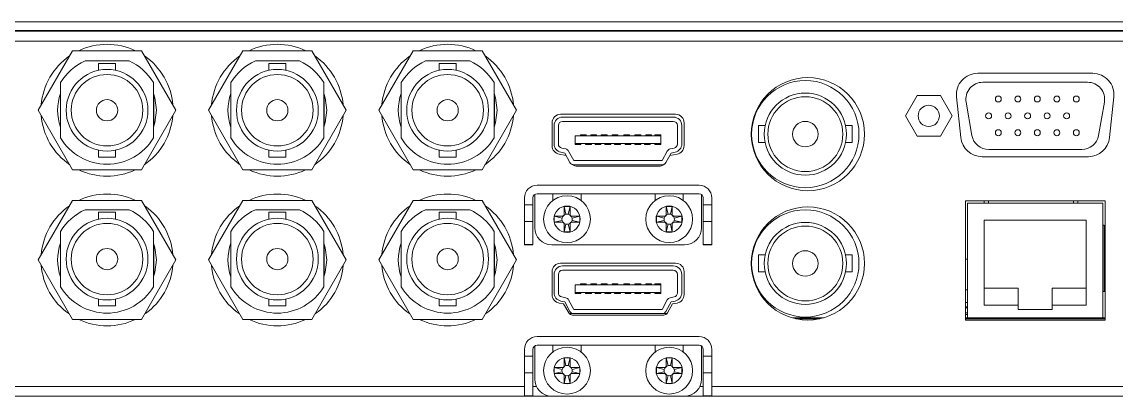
# Model space of a CAD drawing. Header units: millimetres. Extents: x 5 to 589, y 5 to 415.
# Drawn here: x 267.2 to 331.4, y 316.4 to 338.4 of the extents above; entities that cross this region are included whole.
import ezdxf

# ---------------------------------------------------------------- set-up
doc = ezdxf.new("R2010")
doc.units = ezdxf.units.MM

msp = doc.modelspace()

# ---------------------------------------------------------------- linework, layer by layer
at = {"color": 7, "linetype": 'Continuous', "lineweight": 15}
for p, q in [((378.6693, 338.3625), (159.2193, 338.3625)), ((378.6693, 337.8625), (159.2193, 337.8625)), ((159.4693, 337.8125), (378.4193, 337.8125)), ((290.1193, 337.8125), (290.1193, 337.8625)), ((301.2193, 337.8625), (301.2193, 337.8125)), ((302.6693, 337.8125), (302.6693, 337.8625)), ((314.4693, 337.8625), (314.4693, 337.8125)), ((315.9193, 337.8125), (315.9193, 337.8625)), ((378.4193, 337.2375), (159.4693, 337.2375)), ((270.1736, 336.6675), (268.1529, 333.1675)), ((274.2151, 336.6675), (270.1736, 336.6675)), ((273.4869, 336.0675), (270.9018, 336.0675)), ((276.2358, 333.1675), (274.2151, 336.6675)), ((280.1736, 336.6675), (278.1529, 333.1675)), ((284.2151, 336.6675), (280.1736, 336.6675)), ((283.4869, 336.0675), (280.9018, 336.0675)), ((286.2358, 333.1675), (284.2151, 336.6675)), ((290.1736, 336.6675), (288.1529, 333.1675)), ((294.2151, 336.6675), (290.1736, 336.6675)), ((293.4869, 336.0675), (290.9018, 336.0675)), ((296.2358, 333.1675), (294.2151, 336.6675)), ((271.6943, 335.9175), (271.6943, 335.5161)), ((271.6943, 335.9175), (272.1943, 335.9175)), ((272.1943, 335.9175), (272.6943, 335.9175)), ((272.6943, 335.5152), (272.6943, 335.9175)), ((281.6943, 335.9175), (281.6943, 335.5161)), ((281.6943, 335.9175), (282.1943, 335.9175)), ((282.1943, 335.9175), (282.6943, 335.9175)), ((282.6943, 335.5152), (282.6943, 335.9175)), ((291.6943, 335.9175), (291.6943, 335.5161)), ((291.6943, 335.9175), (292.1943, 335.9175)), ((292.1943, 335.9175), (292.6943, 335.9175)), ((292.6943, 335.5152), (292.6943, 335.9175)), ((269.4693, 334.7969), (269.4693, 331.5381)), ((274.9193, 331.5381), (274.9193, 334.7969)), ((279.4693, 334.7969), (279.4693, 331.5381)), ((284.9193, 331.5381), (284.9193, 334.7969)), ((289.4693, 334.7969), (289.4693, 331.5381)), ((294.9193, 331.5381), (294.9193, 334.7969)), ((330.0693, 335.3375), (323.3193, 335.3375)), ((329.7693, 334.8125), (323.6193, 334.8125)), ((274.9443, 332.2469), (274.9443, 334.0881)), ((284.9443, 332.2469), (284.9443, 334.0881)), ((294.9443, 332.2469), (294.9443, 334.0881)), ((319.7568, 334.0283), (319.0693, 332.8375)), ((321.1318, 334.0283), (319.7568, 334.0283)), ((321.8193, 332.8375), (321.1318, 334.0283)), ((322.0762, 333.9568), (322.3284, 331.5568)), ((322.6345, 333.6388), (322.9784, 331.6888)), ((330.4103, 331.6888), (330.7542, 333.6388)), ((331.0602, 331.5568), (331.3125, 333.9568)), ((268.1529, 333.1675), (270.1736, 329.6675)), ((274.2151, 329.6675), (276.2358, 333.1675)), ((278.1529, 333.1675), (280.1736, 329.6675)), ((284.2151, 329.6675), (286.2358, 333.1675)), ((288.1529, 333.1675), (290.1736, 329.6675)), ((294.2151, 329.6675), (296.2358, 333.1675)), ((305.5793, 332.9275), (298.8293, 332.9275)), ((319.0693, 332.8375), (319.7568, 331.6467)), ((321.1318, 331.6467), (321.8193, 332.8375)), ((298.3293, 332.4275), (298.3293, 331.0775)), ((298.4443, 332.2625), (298.4443, 331.1887)), ((298.6943, 331.1887), (298.6943, 332.2625)), ((298.9443, 332.7625), (305.4443, 332.7625)), ((298.9443, 332.5125), (305.4443, 332.5125)), ((305.6943, 332.2625), (305.6943, 331.1887)), ((305.9443, 331.1887), (305.9443, 332.2625)), ((306.0793, 331.0775), (306.0793, 332.4275)), ((310.833, 332.2625), (310.4443, 332.2625)), ((310.4443, 332.2625), (310.4443, 331.2625)), ((315.9443, 332.2625), (315.5548, 332.2625)), ((315.9443, 332.2625), (315.9443, 331.2625)), ((299.6816, 331.6625), (304.7071, 331.6625)), ((299.6816, 331.6625), (299.6816, 331.2125)), ((299.9901, 331.7226), (299.9901, 331.6625)), ((299.9901, 331.7226), (300.3301, 331.7226)), ((300.3301, 331.6625), (300.3301, 331.7226)), ((300.6027, 331.7226), (300.9427, 331.7226)), ((300.6027, 331.7226), (300.6027, 331.6625)), ((300.9427, 331.6625), (300.9427, 331.7226)), ((301.2154, 331.7226), (301.5554, 331.7226)), ((301.2154, 331.7226), (301.2154, 331.6625)), ((301.5554, 331.6625), (301.5554, 331.7226)), ((301.8543, 331.7226), (301.8543, 331.6625)), ((301.8543, 331.7226), (302.1943, 331.7226)), ((302.1943, 331.6625), (302.1943, 331.7226)), ((302.5334, 331.7226), (302.8734, 331.7226)), ((302.5334, 331.7226), (302.5334, 331.6625)), ((302.8734, 331.6625), (302.8734, 331.7226)), ((303.1938, 331.7226), (303.5338, 331.7226)), ((303.1938, 331.7226), (303.1938, 331.6625)), ((303.5338, 331.6625), (303.5338, 331.7226)), ((303.824, 331.7226), (303.824, 331.6625)), ((303.824, 331.7226), (304.164, 331.7226)), ((304.164, 331.6625), (304.164, 331.7226)), ((304.3671, 331.7226), (304.7071, 331.7226)), ((304.3671, 331.7226), (304.3671, 331.6625)), ((304.7071, 331.7226), (304.7071, 331.6625)), ((304.7071, 331.6625), (304.7071, 331.2125)), ((319.7568, 331.6467), (321.1318, 331.6467)), ((298.8909, 330.9445), (299.1306, 330.8921)), ((304.7071, 331.2125), (299.6816, 331.2125)), ((299.6816, 331.1524), (299.6816, 331.2125)), ((299.6816, 331.1524), (300.0216, 331.1524)), ((300.0216, 331.1524), (300.0216, 331.2125)), ((300.2972, 331.2125), (300.2972, 331.1524)), ((300.6372, 331.1524), (300.2972, 331.1524)), ((300.6372, 331.1524), (300.6372, 331.2125)), ((300.8575, 331.2125), (300.8575, 331.1524)), ((301.1975, 331.1524), (300.8575, 331.1524)), ((301.1975, 331.1524), (301.1975, 331.2125)), ((301.4306, 331.2125), (301.4306, 331.1524)), ((301.7706, 331.1524), (301.4306, 331.1524)), ((301.7706, 331.1524), (301.7706, 331.2125)), ((301.9955, 331.2125), (301.9955, 331.1524)), ((302.3355, 331.1524), (301.9955, 331.1524)), ((302.3355, 331.1524), (302.3355, 331.2125)), ((302.6181, 331.2125), (302.6181, 331.1524)), ((302.9581, 331.1524), (302.6181, 331.1524)), ((302.9581, 331.1524), (302.9581, 331.2125)), ((303.1912, 331.2125), (303.1912, 331.1524)), ((303.5312, 331.1524), (303.1912, 331.1524)), ((303.5312, 331.1524), (303.5312, 331.2125)), ((303.7514, 331.2125), (303.7514, 331.1524)), ((304.0914, 331.1524), (303.7514, 331.1524)), ((304.0914, 331.1524), (304.0914, 331.2125)), ((304.3671, 331.2125), (304.3671, 331.1524)), ((304.7071, 331.1524), (304.3671, 331.1524)), ((304.7071, 331.2125), (304.7071, 331.1524)), ((305.2581, 330.8921), (305.4978, 330.9445)), ((310.4443, 331.2625), (310.8339, 331.2625)), ((315.5557, 331.2625), (315.9443, 331.2625)), ((271.6943, 330.8198), (271.6943, 330.4175)), ((271.6943, 330.4175), (272.1943, 330.4175)), ((272.1943, 330.4175), (272.6943, 330.4175)), ((272.6943, 330.4175), (272.6943, 330.8189)), ((281.6943, 330.8198), (281.6943, 330.4175)), ((281.6943, 330.4175), (282.1943, 330.4175)), ((282.1943, 330.4175), (282.6943, 330.4175)), ((282.6943, 330.4175), (282.6943, 330.8189)), ((291.6943, 330.8198), (291.6943, 330.4175)), ((291.6943, 330.4175), (292.1943, 330.4175)), ((292.1943, 330.4175), (292.6943, 330.4175)), ((292.6943, 330.4175), (292.6943, 330.8189)), ((298.7425, 330.5851), (299.1495, 330.5133)), ((299.0772, 330.6478), (298.8375, 330.7003)), ((299.3751, 330.094), (299.0772, 330.6478)), ((299.2973, 330.7663), (299.5953, 330.2125)), ((304.7934, 330.2125), (305.0914, 330.7663)), ((305.3115, 330.6478), (305.0136, 330.094)), ((305.1396, 330.3282), (305.245, 330.5108)), ((305.245, 330.5108), (305.6662, 330.5851)), ((305.5512, 330.7003), (305.3115, 330.6478)), ((323.5716, 330.4375), (329.8171, 330.4375)), ((323.9632, 330.8625), (329.4255, 330.8625)), ((270.1736, 329.6675), (274.2151, 329.6675)), ((280.1736, 329.6675), (284.2151, 329.6675)), ((290.1736, 329.6675), (294.2151, 329.6675)), ((304.7934, 330.2125), (299.5953, 330.2125)), ((299.5953, 329.9625), (304.7934, 329.9625)), ((299.818, 329.8775), (304.5907, 329.8775)), ((297.4543, 328.7625), (306.9543, 328.7625)), ((270.1736, 327.8675), (268.1529, 324.3675)), ((274.2151, 327.8675), (270.1736, 327.8675)), ((276.2358, 324.3675), (274.2151, 327.8675)), ((280.1736, 327.8675), (278.1529, 324.3675)), ((284.2151, 327.8675), (280.1736, 327.8675)), ((286.2358, 324.3675), (284.2151, 327.8675)), ((290.1736, 327.8675), (288.1529, 324.3675)), ((294.2151, 327.8675), (290.1736, 327.8675)), ((296.2358, 324.3675), (294.2151, 327.8675)), ((296.7043, 327.6096), (296.7043, 328.0125)), ((297.2043, 327.6096), (297.2043, 328.0125)), ((297.3043, 326.2625), (297.3043, 328.2125)), ((297.4543, 328.2625), (306.9543, 328.2625)), ((298.3793, 328.2625), (298.3793, 327.8625)), ((300.0293, 327.8625), (300.0293, 328.2625)), ((304.3793, 328.2625), (304.3793, 327.8625)), ((306.0293, 327.8625), (306.0293, 328.2625)), ((307.1043, 326.2625), (307.1043, 328.2125)), ((307.2043, 328.0125), (307.2043, 327.6096)), ((307.7043, 328.0125), (307.7043, 327.6096)), ((330.7943, 327.8375), (322.5943, 327.8375)), ((322.5943, 327.8375), (322.5943, 320.8375)), ((322.7243, 327.7125), (322.7243, 320.9625)), ((322.7243, 327.7125), (330.6643, 327.7125)), ((323.6943, 327.8375), (323.6943, 327.7125)), ((323.9443, 327.7125), (323.9443, 327.8375)), ((328.9443, 327.7125), (328.9443, 327.8375)), ((329.1943, 327.7125), (329.1943, 327.8375)), ((330.6643, 327.7125), (330.6643, 320.9625)), ((330.7943, 320.8375), (330.7943, 327.8375)), ((273.4869, 327.3175), (270.9018, 327.3175)), ((271.6943, 327.1675), (271.6943, 326.7661)), ((271.6943, 327.1675), (272.1943, 327.1675)), ((272.1943, 327.1675), (272.6943, 327.1675)), ((272.6943, 326.7652), (272.6943, 327.1675)), ((283.4869, 327.3175), (280.9018, 327.3175)), ((281.6943, 327.1675), (281.6943, 326.7661)), ((281.6943, 327.1675), (282.1943, 327.1675)), ((282.1943, 327.1675), (282.6943, 327.1675)), ((282.6943, 326.7652), (282.6943, 327.1675)), ((293.4869, 327.3175), (290.9018, 327.3175)), ((291.6943, 327.1675), (291.6943, 326.7661)), ((291.6943, 327.1675), (292.1943, 327.1675)), ((292.1943, 327.1675), (292.6943, 327.1675)), ((292.6943, 326.7652), (292.6943, 327.1675)), ((296.7043, 327.6096), (297.2043, 327.6096)), ((296.7043, 326.6232), (296.7043, 327.6096)), ((297.2043, 327.6096), (297.2043, 326.6232)), ((299.1362, 327.0546), (299.0293, 327.5125)), ((299.3793, 327.5125), (299.0293, 327.5125)), ((299.0293, 327.5125), (299.0293, 327.0124)), ((299.2725, 327.0546), (299.3793, 327.5125)), ((299.3793, 327.0124), (299.3793, 327.5125)), ((305.1362, 327.0546), (305.0293, 327.5125)), ((305.0293, 327.5125), (305.0293, 327.0124)), ((305.3793, 327.5125), (305.0293, 327.5125)), ((305.2725, 327.0546), (305.3793, 327.5125)), ((305.3793, 327.0124), (305.3793, 327.5125)), ((307.2043, 327.6096), (307.7043, 327.6096)), ((307.2043, 326.6232), (307.2043, 327.6096)), ((307.7043, 327.6096), (307.7043, 326.6232)), ((297.2043, 326.6232), (296.7043, 326.6232)), ((296.7043, 325.2761), (296.7043, 326.6232)), ((297.2043, 326.6232), (297.2043, 325.2761)), ((298.4543, 326.9375), (298.4543, 326.5875)), ((298.9122, 326.8307), (298.4543, 326.9375)), ((298.9544, 326.9375), (298.4543, 326.9375)), ((298.9122, 326.6943), (298.4543, 326.5875)), ((298.4543, 326.5875), (298.9544, 326.5875)), ((299.0293, 326.5126), (299.0293, 326.0125)), ((299.1362, 326.4703), (299.0293, 326.0125)), ((299.2725, 326.4703), (299.3793, 326.0125)), ((299.3793, 326.0125), (299.3793, 326.5126)), ((299.9543, 326.9375), (299.4543, 326.9375)), ((299.4543, 326.5875), (299.9543, 326.5875)), ((299.4965, 326.8307), (299.9543, 326.9375)), ((299.4965, 326.6943), (299.9543, 326.5875)), ((299.9543, 326.5875), (299.9543, 326.9375)), ((304.9122, 326.8307), (304.4543, 326.9375)), ((304.9544, 326.9375), (304.4543, 326.9375)), ((304.4543, 326.9375), (304.4543, 326.5875)), ((304.9122, 326.6943), (304.4543, 326.5875)), ((304.4543, 326.5875), (304.9544, 326.5875)), ((305.0293, 326.5126), (305.0293, 326.0125)), ((305.1362, 326.4703), (305.0293, 326.0125)), ((305.2725, 326.4703), (305.3793, 326.0125)), ((305.3793, 326.0125), (305.3793, 326.5126)), ((305.9543, 326.9375), (305.4543, 326.9375)), ((305.4543, 326.5875), (305.9543, 326.5875)), ((305.4965, 326.8307), (305.9543, 326.9375)), ((305.4965, 326.6943), (305.9543, 326.5875)), ((305.9543, 326.5875), (305.9543, 326.9375)), ((307.7043, 326.6232), (307.2043, 326.6232)), ((307.2043, 325.2761), (307.2043, 326.6232)), ((307.7043, 325.2761), (307.7043, 326.6232)), ((329.6943, 326.7125), (323.6943, 326.7125)), ((323.6943, 326.7125), (323.6943, 321.7125)), ((329.6943, 321.7125), (329.6943, 326.7125)), ((330.7418, 326.4125), (330.6643, 326.4125)), ((330.7418, 326.4125), (330.7418, 322.5125)), ((269.4693, 326.0469), (269.4693, 322.7881)), ((274.9193, 322.7881), (274.9193, 326.0469)), ((279.4693, 326.0469), (279.4693, 322.7881)), ((284.9193, 322.7881), (284.9193, 326.0469)), ((289.4693, 326.0469), (289.4693, 322.7881)), ((294.9193, 322.7881), (294.9193, 326.0469)), ((299.0293, 326.0125), (299.3793, 326.0125)), ((305.0293, 326.0125), (305.3793, 326.0125)), ((274.9443, 323.4469), (274.9443, 325.2881)), ((284.9443, 323.4469), (284.9443, 325.2881)), ((294.9443, 323.4469), (294.9443, 325.2881)), ((296.7043, 325.2761), (297.2043, 325.2761)), ((296.7043, 325.2625), (296.7043, 325.2761)), ((297.2043, 325.2625), (296.7043, 325.2625)), ((297.2043, 325.2761), (297.2043, 325.2625)), ((306.1043, 325.2625), (298.3043, 325.2625)), ((307.2043, 325.2761), (307.7043, 325.2761)), ((307.2043, 325.2625), (307.2043, 325.2761)), ((307.7043, 325.2625), (307.2043, 325.2625)), ((307.7043, 325.2761), (307.7043, 325.2625)), ((330.7943, 325.6125), (330.7418, 325.6125)), ((310.833, 324.6625), (310.4443, 324.6625)), ((310.4443, 324.6625), (310.4443, 323.6625)), ((315.9443, 324.6625), (315.5548, 324.6625)), ((315.9443, 324.6625), (315.9443, 323.6625)), ((330.7943, 324.8625), (330.7418, 324.8625)), ((268.1529, 324.3675), (270.1736, 320.8675)), ((274.2151, 320.8675), (276.2358, 324.3675)), ((278.1529, 324.3675), (280.1736, 320.8675)), ((284.2151, 320.8675), (286.2358, 324.3675)), ((288.1529, 324.3675), (290.1736, 320.8675)), ((294.2151, 320.8675), (296.2358, 324.3675)), ((305.5793, 324.1775), (298.8293, 324.1775)), ((298.9443, 324.0125), (305.4443, 324.0125)), ((322.5943, 324.4125), (322.7243, 324.4125)), ((298.3293, 323.6775), (298.3293, 322.3275)), ((298.4443, 323.5125), (298.4443, 322.4387)), ((298.6943, 322.4387), (298.6943, 323.5125)), ((298.9443, 323.7625), (305.4443, 323.7625)), ((305.6943, 323.5125), (305.6943, 322.4387)), ((305.9443, 322.4387), (305.9443, 323.5125)), ((306.0793, 322.3275), (306.0793, 323.6775)), ((310.4443, 323.6625), (310.8339, 323.6625)), ((315.5557, 323.6625), (315.9443, 323.6625)), ((299.6816, 322.9125), (299.6816, 322.4625)), ((299.6816, 322.9125), (304.7071, 322.9125)), ((299.9901, 322.9726), (300.3301, 322.9726)), ((299.9901, 322.9726), (299.9901, 322.9125)), ((300.3301, 322.9125), (300.3301, 322.9726)), ((300.6027, 322.9726), (300.6027, 322.9125)), ((300.6027, 322.9726), (300.9427, 322.9726)), ((300.9427, 322.9125), (300.9427, 322.9726)), ((301.2154, 322.9726), (301.2154, 322.9125)), ((301.2154, 322.9726), (301.5554, 322.9726)), ((301.5554, 322.9125), (301.5554, 322.9726)), ((301.8543, 322.9726), (302.1943, 322.9726)), ((301.8543, 322.9726), (301.8543, 322.9125)), ((302.1943, 322.9125), (302.1943, 322.9726)), ((302.5334, 322.9726), (302.8734, 322.9726)), ((302.5334, 322.9726), (302.5334, 322.9125)), ((302.8734, 322.9125), (302.8734, 322.9726)), ((303.1938, 322.9726), (303.5338, 322.9726)), ((303.1938, 322.9726), (303.1938, 322.9125)), ((303.5338, 322.9125), (303.5338, 322.9726)), ((303.824, 322.9726), (304.164, 322.9726)), ((303.824, 322.9726), (303.824, 322.9125)), ((304.164, 322.9125), (304.164, 322.9726)), ((304.3671, 322.9726), (304.7071, 322.9726)), ((304.3671, 322.9726), (304.3671, 322.9125)), ((304.7071, 322.9726), (304.7071, 322.9125)), ((304.7071, 322.9125), (304.7071, 322.4625)), ((322.6215, 322.6125), (322.7243, 322.6125)), ((325.6943, 322.7125), (323.6943, 322.7125)), ((325.6943, 321.7125), (325.6943, 322.7125)), ((329.6943, 322.7125), (327.6943, 322.7125)), ((327.6943, 322.7125), (327.6943, 321.7125)), ((271.6943, 322.0698), (271.6943, 321.6675)), ((272.6943, 321.6675), (272.6943, 322.0689)), ((281.6943, 322.0698), (281.6943, 321.6675)), ((282.6943, 321.6675), (282.6943, 322.0689)), ((291.6943, 322.0698), (291.6943, 321.6675)), ((292.6943, 321.6675), (292.6943, 322.0689)), ((299.0772, 321.8978), (298.8375, 321.9503)), ((298.8909, 322.1945), (299.1306, 322.1421)), ((299.3751, 321.344), (299.0772, 321.8978)), ((299.2973, 322.0163), (299.5953, 321.4625)), ((304.7071, 322.4625), (299.6816, 322.4625)), ((299.6816, 322.4024), (299.6816, 322.4625)), ((299.6816, 322.4024), (300.0216, 322.4024)), ((300.0216, 322.4024), (300.0216, 322.4625)), ((300.2972, 322.4625), (300.2972, 322.4024)), ((300.6372, 322.4024), (300.2972, 322.4024)), ((300.6372, 322.4024), (300.6372, 322.4625)), ((300.8575, 322.4625), (300.8575, 322.4024)), ((301.1975, 322.4024), (300.8575, 322.4024)), ((301.1975, 322.4024), (301.1975, 322.4625)), ((301.4306, 322.4625), (301.4306, 322.4024)), ((301.7706, 322.4024), (301.4306, 322.4024)), ((301.7706, 322.4024), (301.7706, 322.4625)), ((301.9955, 322.4625), (301.9955, 322.4024)), ((302.3355, 322.4024), (301.9955, 322.4024)), ((302.3355, 322.4024), (302.3355, 322.4625)), ((302.6181, 322.4625), (302.6181, 322.4024)), ((302.9581, 322.4024), (302.6181, 322.4024)), ((302.9581, 322.4024), (302.9581, 322.4625)), ((303.1912, 322.4625), (303.1912, 322.4024)), ((303.5312, 322.4024), (303.1912, 322.4024)), ((303.5312, 322.4024), (303.5312, 322.4625)), ((303.7514, 322.4625), (303.7514, 322.4024)), ((304.0914, 322.4024), (303.7514, 322.4024)), ((304.0914, 322.4024), (304.0914, 322.4625)), ((304.3671, 322.4625), (304.3671, 322.4024)), ((304.7071, 322.4024), (304.3671, 322.4024)), ((304.7071, 322.4625), (304.7071, 322.4024)), ((304.7934, 321.4625), (305.0914, 322.0163)), ((305.3115, 321.8978), (305.0136, 321.344)), ((305.2581, 322.1421), (305.4978, 322.1945)), ((305.5512, 321.9503), (305.3115, 321.8978)), ((330.7943, 322.5125), (330.6643, 322.5125)), ((271.6943, 321.6675), (272.1943, 321.6675)), ((272.1943, 321.6675), (272.6943, 321.6675)), ((281.6943, 321.6675), (282.1943, 321.6675)), ((282.1943, 321.6675), (282.6943, 321.6675)), ((291.6943, 321.6675), (292.1943, 321.6675)), ((292.1943, 321.6675), (292.6943, 321.6675)), ((298.7425, 321.8351), (299.003, 321.7892)), ((299.003, 321.7892), (299.3128, 321.2525)), ((304.7934, 321.4625), (299.5953, 321.4625)), ((305.0959, 321.2525), (305.4057, 321.7892)), ((305.4057, 321.7892), (305.6662, 321.8351)), ((322.5943, 321.6125), (322.7243, 321.6125)), ((322.7243, 321.5625), (322.5943, 321.5625)), ((322.7243, 321.2625), (322.5943, 321.2625)), ((323.6943, 321.7125), (325.6943, 321.7125)), ((325.6943, 321.7125), (325.6943, 321.4625)), ((325.6943, 321.4625), (327.6943, 321.4625)), ((327.6943, 321.4625), (327.6943, 321.7125)), ((327.6943, 321.7125), (329.6943, 321.7125)), ((270.1736, 320.8675), (274.2151, 320.8675)), ((280.1736, 320.8675), (284.2151, 320.8675)), ((290.1736, 320.8675), (294.2151, 320.8675)), ((299.3415, 321.2125), (299.5953, 321.2125)), ((299.5293, 321.1275), (304.8793, 321.1275)), ((299.5953, 321.2125), (304.7934, 321.2125)), ((304.7934, 321.2125), (305.0672, 321.2125)), ((314.2475, 320.9625), (312.4412, 320.9625)), ((312.6421, 320.9125), (314.0466, 320.9125)), ((312.9443, 320.9625), (312.9443, 320.9125)), ((313.4443, 320.9125), (313.4443, 320.9625)), ((313.751, 320.9125), (313.751, 320.9625)), ((322.7243, 321.1625), (322.5943, 321.1625)), ((322.7243, 320.9625), (322.5943, 320.9625)), ((322.5943, 320.9125), (330.7943, 320.9125)), ((322.5943, 320.8375), (330.7943, 320.8375)), ((322.7243, 320.9625), (330.6643, 320.9625)), ((323.0243, 320.9625), (323.0243, 320.9125)), ((323.2768, 320.9625), (323.2768, 320.9125)), ((323.7868, 320.9125), (323.7868, 320.9625)), ((324.5468, 320.9625), (324.5468, 320.9125)), ((325.0568, 320.9125), (325.0568, 320.9625)), ((325.3318, 320.9125), (325.3318, 320.9625)), ((325.5168, 320.9625), (325.5168, 320.9125)), ((325.9668, 320.9125), (325.9668, 320.9625)), ((326.1518, 320.9625), (326.1518, 320.9125)), ((326.6018, 320.9125), (326.6018, 320.9625)), ((326.7868, 320.9625), (326.7868, 320.9125)), ((327.2368, 320.9125), (327.2368, 320.9625)), ((327.4218, 320.9625), (327.4218, 320.9125)), ((327.8718, 320.9125), (327.8718, 320.9625)), ((328.0568, 320.9625), (328.0568, 320.9125)), ((328.5068, 320.9125), (328.5068, 320.9625)), ((328.6918, 320.9625), (328.6918, 320.9125)), ((328.7393, 320.9625), (328.7393, 320.9125)), ((328.8318, 320.9625), (328.8318, 320.9125)), ((329.3418, 320.9125), (329.3418, 320.9625)), ((329.6018, 320.9625), (329.6018, 320.9125)), ((330.1118, 320.9125), (330.1118, 320.9625)), ((330.3643, 320.9125), (330.3643, 320.9625)), ((330.7943, 320.9625), (330.6643, 320.9625)), ((297.4543, 319.8625), (306.9543, 319.8625)), ((297.4543, 319.3625), (306.9543, 319.3625)), ((298.3793, 319.3625), (298.3793, 318.9625)), ((300.0293, 318.9625), (300.0293, 319.3625)), ((304.3793, 319.3625), (304.3793, 318.9625)), ((306.0293, 318.9625), (306.0293, 319.3625)), ((296.7043, 318.7096), (296.7043, 319.1125)), ((296.7043, 318.7096), (297.2043, 318.7096)), ((296.7043, 317.7232), (296.7043, 318.7096)), ((297.2043, 318.7096), (297.2043, 319.1125)), ((297.2043, 318.7096), (297.2043, 317.7232)), ((297.3043, 317.3625), (297.3043, 319.3125)), ((307.1043, 317.3625), (307.1043, 319.3125)), ((307.2043, 319.1125), (307.2043, 318.7096)), ((307.2043, 318.7096), (307.7043, 318.7096)), ((307.2043, 317.7232), (307.2043, 318.7096)), ((307.7043, 319.1125), (307.7043, 318.7096)), ((307.7043, 318.7096), (307.7043, 317.7232)), ((299.1362, 318.1546), (299.0293, 318.6125)), ((299.0293, 318.6125), (299.0293, 318.1124)), ((299.3793, 318.6125), (299.0293, 318.6125)), ((299.2725, 318.1546), (299.3793, 318.6125)), ((299.3793, 318.1124), (299.3793, 318.6125)), ((305.1362, 318.1546), (305.0293, 318.6125)), ((305.0293, 318.6125), (305.0293, 318.1124)), ((305.3793, 318.6125), (305.0293, 318.6125)), ((305.2725, 318.1546), (305.3793, 318.6125)), ((305.3793, 318.1124), (305.3793, 318.6125)), ((297.2043, 317.7232), (296.7043, 317.7232)), ((296.7043, 316.3761), (296.7043, 317.7232)), ((297.2043, 317.7232), (297.2043, 316.3761)), ((298.9122, 317.9307), (298.4543, 318.0375)), ((298.9544, 318.0375), (298.4543, 318.0375)), ((298.4543, 318.0375), (298.4543, 317.6875)), ((298.9122, 317.7943), (298.4543, 317.6875)), ((298.4543, 317.6875), (298.9544, 317.6875)), ((299.0293, 317.6126), (299.0293, 317.1125)), ((299.1362, 317.5703), (299.0293, 317.1125)), ((299.2725, 317.5703), (299.3793, 317.1125)), ((299.3793, 317.1125), (299.3793, 317.6126)), ((299.9543, 318.0375), (299.4543, 318.0375)), ((299.4543, 317.6875), (299.9543, 317.6875)), ((299.4965, 317.9307), (299.9543, 318.0375)), ((299.4965, 317.7943), (299.9543, 317.6875)), ((299.9543, 317.6875), (299.9543, 318.0375)), ((304.9122, 317.9307), (304.4543, 318.0375)), ((304.9544, 318.0375), (304.4543, 318.0375)), ((304.4543, 318.0375), (304.4543, 317.6875)), ((304.9122, 317.7943), (304.4543, 317.6875)), ((304.4543, 317.6875), (304.9544, 317.6875)), ((305.0293, 317.6126), (305.0293, 317.1125)), ((305.1362, 317.5703), (305.0293, 317.1125)), ((305.2725, 317.5703), (305.3793, 317.1125)), ((305.3793, 317.1125), (305.3793, 317.6126)), ((305.9543, 318.0375), (305.4543, 318.0375)), ((305.4543, 317.6875), (305.9543, 317.6875)), ((305.4965, 317.9307), (305.9543, 318.0375)), ((305.4965, 317.7943), (305.9543, 317.6875)), ((305.9543, 317.6875), (305.9543, 318.0375)), ((307.7043, 317.7232), (307.2043, 317.7232)), ((307.2043, 316.3761), (307.2043, 317.7232)), ((307.7043, 316.3761), (307.7043, 317.7232)), ((299.0293, 317.1125), (299.3793, 317.1125)), ((305.0293, 317.1125), (305.3793, 317.1125)), ((296.7043, 316.3625), (232.7043, 316.3625)), ((296.7043, 316.3761), (297.2043, 316.3761)), ((296.7043, 316.3625), (296.7043, 316.3761)), ((297.2043, 316.3625), (296.7043, 316.3625)), ((297.2043, 316.3761), (297.2043, 316.3625)), ((298.3043, 316.3625), (297.2043, 316.3625)), ((306.1043, 316.3625), (298.3043, 316.3625)), ((307.2043, 316.3625), (306.1043, 316.3625)), ((307.2043, 316.3761), (307.7043, 316.3761)), ((307.2043, 316.3625), (307.2043, 316.3761)), ((307.7043, 316.3625), (307.2043, 316.3625)), ((307.7043, 316.3761), (307.7043, 316.3625)), ((378.0943, 316.3625), (307.7043, 316.3625))]:
    msp.add_line(p, q, dxfattribs=at)
at = {"color": 8, "linetype": 'Continuous', "lineweight": 15}
for p, q in [((322.7243, 321.8625), (322.5943, 321.8625)), ((296.7043, 316.9375), (232.7043, 316.9375)), ((297.3992, 316.9375), (297.2043, 316.9375)), ((307.2043, 316.9375), (307.0095, 316.9375)), ((378.6693, 316.9375), (307.7043, 316.9375))]:
    msp.add_line(p, q, dxfattribs=at)
at = {"color": 7, "linetype": 'Continuous', "lineweight": 15, "flags": 128}
for points in [[(275.0943, 333.1675), (275.0032, 333.8887), (274.9193, 334.1596)], [(285.0943, 333.1675), (285.0032, 333.8887), (284.9193, 334.1596)], [(295.0943, 333.1675), (295.0032, 333.8887), (294.9193, 334.1596)], [(274.9193, 332.1753), (275.0032, 332.4463), (275.0943, 333.1675)], [(284.9193, 332.1753), (285.0032, 332.4463), (285.0943, 333.1675)], [(294.9193, 332.1753), (295.0032, 332.4463), (295.0943, 333.1675)], [(299.1362, 327.0546), (299.0585, 327.0248), (298.9922, 326.9746)], [(299.2725, 327.0546), (299.2043, 327.0625), (299.1362, 327.0546)], [(299.4165, 326.9746), (299.3502, 327.0248), (299.2725, 327.0546)], [(305.1362, 327.0546), (305.0585, 327.0248), (304.9922, 326.9746)], [(305.2725, 327.0546), (305.2043, 327.0625), (305.1362, 327.0546)], [(305.4165, 326.9746), (305.3502, 327.0248), (305.2725, 327.0546)], [(298.9122, 326.8307), (298.9043, 326.7625), (298.9122, 326.6943)], [(298.9922, 326.9746), (298.942, 326.9083), (298.9122, 326.8307)], [(298.9122, 326.6943), (298.942, 326.6167), (298.9922, 326.5504)], [(298.9922, 326.5504), (299.0585, 326.5001), (299.1362, 326.4703)], [(299.1362, 326.4703), (299.2043, 326.4625), (299.2725, 326.4703)], [(299.2725, 326.4703), (299.3502, 326.5001), (299.4165, 326.5504)], [(299.4965, 326.8307), (299.4667, 326.9083), (299.4165, 326.9746)], [(299.4165, 326.5504), (299.4667, 326.6167), (299.4965, 326.6943)], [(299.4965, 326.6943), (299.5044, 326.7625), (299.4965, 326.8307)], [(304.9122, 326.8307), (304.9043, 326.7625), (304.9122, 326.6943)], [(304.9922, 326.9746), (304.942, 326.9083), (304.9122, 326.8307)], [(304.9122, 326.6943), (304.942, 326.6167), (304.9922, 326.5504)], [(304.9922, 326.5504), (305.0585, 326.5001), (305.1362, 326.4703)], [(305.1362, 326.4703), (305.2043, 326.4625), (305.2725, 326.4703)], [(305.2725, 326.4703), (305.3502, 326.5001), (305.4165, 326.5504)], [(305.4965, 326.8307), (305.4667, 326.9083), (305.4165, 326.9746)], [(305.4165, 326.5504), (305.4667, 326.6167), (305.4965, 326.6943)], [(305.4965, 326.6943), (305.5044, 326.7625), (305.4965, 326.8307)], [(275.0943, 324.3675), (275.0032, 325.0887), (274.9193, 325.3596)], [(285.0943, 324.3675), (285.0032, 325.0887), (284.9193, 325.3596)], [(295.0943, 324.3675), (295.0032, 325.0887), (294.9193, 325.3596)], [(274.9193, 323.3753), (275.0032, 323.6463), (275.0943, 324.3675)], [(284.9193, 323.3753), (285.0032, 323.6463), (285.0943, 324.3675)], [(294.9193, 323.3753), (295.0032, 323.6463), (295.0943, 324.3675)], [(298.9922, 318.0746), (298.942, 318.0083), (298.9122, 317.9307)], [(299.1362, 318.1546), (299.0585, 318.1248), (298.9922, 318.0746)], [(299.2725, 318.1546), (299.2043, 318.1625), (299.1362, 318.1546)], [(299.4165, 318.0746), (299.3502, 318.1248), (299.2725, 318.1546)], [(299.4965, 317.9307), (299.4667, 318.0083), (299.4165, 318.0746)], [(304.9922, 318.0746), (304.942, 318.0083), (304.9122, 317.9307)], [(305.1362, 318.1546), (305.0585, 318.1248), (304.9922, 318.0746)], [(305.2725, 318.1546), (305.2043, 318.1625), (305.1362, 318.1546)], [(305.4165, 318.0746), (305.3502, 318.1248), (305.2725, 318.1546)], [(305.4965, 317.9307), (305.4667, 318.0083), (305.4165, 318.0746)], [(298.9122, 317.9307), (298.9043, 317.8625), (298.9122, 317.7943)], [(298.9122, 317.7943), (298.942, 317.7167), (298.9922, 317.6504)], [(298.9922, 317.6504), (299.0585, 317.6001), (299.1362, 317.5703)], [(299.1362, 317.5703), (299.2043, 317.5625), (299.2725, 317.5703)], [(299.2725, 317.5703), (299.3502, 317.6001), (299.4165, 317.6504)], [(299.4165, 317.6504), (299.4667, 317.7167), (299.4965, 317.7943)], [(299.4965, 317.7943), (299.5044, 317.8625), (299.4965, 317.9307)], [(304.9122, 317.9307), (304.9043, 317.8625), (304.9122, 317.7943)], [(304.9122, 317.7943), (304.942, 317.7167), (304.9922, 317.6504)], [(304.9922, 317.6504), (305.0585, 317.6001), (305.1362, 317.5703)], [(305.1362, 317.5703), (305.2043, 317.5625), (305.2725, 317.5703)], [(305.2725, 317.5703), (305.3502, 317.6001), (305.4165, 317.6504)], [(305.4165, 317.6504), (305.4667, 317.7167), (305.4965, 317.7943)], [(305.4965, 317.7943), (305.5044, 317.8625), (305.4965, 317.9307)]]:
    msp.add_lwpolyline(points, dxfattribs=at)
at = {"color": 7, "linetype": 'Continuous', "lineweight": 15}
for centre, radius in [((272.1943, 333.1675), 2.4), ((282.1943, 333.1675), 2.4), ((292.1943, 333.1675), 2.4), ((272.1943, 333.1675), 2.1), ((282.1943, 333.1675), 2.1), ((292.1943, 333.1675), 2.1), ((313.3443, 331.7625), 3.325), ((313.1943, 331.7625), 3.15), ((313.1943, 331.7625), 2.4125), ((272.1943, 333.1675), 0.625), ((282.1943, 333.1675), 0.625), ((292.1943, 333.1675), 0.625), ((313.1943, 331.7625), 2.2), ((320.4443, 332.8375), 0.625), ((324.5293, 333.8275), 0.175), ((325.6743, 333.8275), 0.175), ((326.8193, 333.8275), 0.175), ((327.9643, 333.8275), 0.175), ((329.1093, 333.8275), 0.175), ((323.9568, 332.8375), 0.175), ((325.1018, 332.8375), 0.175), ((326.2468, 332.8375), 0.175), ((327.3918, 332.8375), 0.175), ((328.5368, 332.8375), 0.175), ((313.1943, 331.7625), 0.75), ((324.5293, 331.8475), 0.175), ((325.6743, 331.8475), 0.175), ((326.8193, 331.8475), 0.175), ((327.9643, 331.8475), 0.175), ((329.1093, 331.8475), 0.175), ((299.2043, 326.7625), 1.375), ((305.2043, 326.7625), 1.375), ((299.2043, 326.7625), 0.775), ((305.2043, 326.7625), 0.775), ((313.3443, 324.1625), 3.325), ((313.1943, 324.1625), 3.15), ((272.1943, 324.4175), 2.4), ((272.1943, 324.4175), 2.1), ((282.1943, 324.4175), 2.4), ((282.1943, 324.4175), 2.1), ((292.1943, 324.4175), 2.4), ((292.1943, 324.4175), 2.1), ((313.1943, 324.1625), 2.4125), ((313.1943, 324.1625), 2.2), ((272.1943, 324.4175), 0.625), ((282.1943, 324.4175), 0.625), ((292.1943, 324.4175), 0.625), ((313.1943, 324.1625), 0.75), ((299.2043, 317.8625), 1.375), ((305.2043, 317.8625), 1.375), ((299.2043, 317.8625), 0.775), ((305.2043, 317.8625), 0.775)]:
    msp.add_circle(centre, radius, dxfattribs=at)
for centre, radius, start, end in [((290.4443, 337.7875), 0.075, 90, 160.528779), ((272.1943, 333.1675), 3.875, 64.585379, 115.414621), ((282.1943, 333.1675), 3.875, 64.585379, 115.414621), ((292.1943, 333.1675), 3.875, 64.585379, 115.414621), ((272.1943, 333.1675), 3.875, 124.585379, 175.414621), ((272.1943, 333.1675), 3.175, 114.022477, 149.122635), ((272.1943, 333.1675), 3.175, 30.877365, 65.977523), ((272.1943, 333.1675), 3.875, 4.585379, 55.414621), ((282.1943, 333.1675), 3.875, 124.585379, 175.414621), ((282.1943, 333.1675), 3.175, 114.022477, 149.122635), ((282.1943, 333.1675), 3.175, 30.877365, 65.977523), ((282.1943, 333.1675), 3.875, 4.585379, 55.414621), ((292.1943, 333.1675), 3.875, 124.585379, 175.414621), ((292.1943, 333.1675), 3.175, 114.022477, 149.122635), ((292.1943, 333.1675), 3.175, 30.877365, 65.977523), ((292.1943, 333.1675), 3.875, 4.585379, 55.414621), ((323.3193, 334.0875), 1.25, 90, 186), ((323.6193, 333.8125), 1, 90, 190), ((329.7693, 333.8125), 1, 350, 90), ((330.0693, 334.0875), 1.25, 354, 90), ((272.1943, 333.1675), 2.9, 159.993728, 200.006272), ((282.1943, 333.1675), 2.9, 159.993728, 200.006272), ((292.1943, 333.1675), 2.9, 159.993728, 200.006272), ((272.1943, 333.1675), 3.875, 184.585379, 235.801651), ((272.1943, 333.1675), 3.875, 304.198349, 355.414621), ((282.1943, 333.1675), 3.875, 184.585379, 235.801651), ((282.1943, 333.1675), 3.875, 304.198349, 355.414621), ((292.1943, 333.1675), 3.875, 184.585379, 235.801651), ((292.1943, 333.1675), 3.875, 304.198349, 355.414621), ((298.8293, 332.4275), 0.5, 90, 180), ((305.5793, 332.4275), 0.5, 0, 90), ((298.9443, 332.2625), 0.5, 90, 180), ((298.9443, 332.2625), 0.25, 90, 180), ((305.4443, 332.2625), 0.5, 0, 90), ((305.4443, 332.2625), 0.25, 0, 90), ((272.1943, 333.1675), 3.175, 210.877365, 329.122635), ((282.1943, 333.1675), 3.175, 210.877365, 329.122635), ((292.1943, 333.1675), 3.175, 210.877365, 329.122635), ((323.5716, 331.6875), 1.25, 186, 270), ((323.9632, 331.8625), 1, 190, 270), ((329.4255, 331.8625), 1, 270, 350), ((329.8171, 331.6875), 1.25, 270, 354), ((298.8293, 331.0775), 0.5, 180, 260), ((298.9443, 331.1887), 0.5, 180, 257.66), ((298.9443, 331.1887), 0.25, 180, 257.66), ((299.0772, 330.6478), 0.25, 28.28, 77.66), ((305.3115, 330.6478), 0.25, 102.34, 151.72), ((305.4443, 331.1887), 0.25, 282.34, 0), ((305.4443, 331.1887), 0.5, 282.34, 0), ((305.5793, 331.0775), 0.5, 280, 0), ((272.1943, 333.1675), 3.875, 244.758192, 295.241808), ((282.1943, 333.1675), 3.875, 244.758192, 295.241808), ((292.1943, 333.1675), 3.875, 244.758192, 295.241808), ((299.5953, 330.2125), 0.25, 208.28, 270), ((299.818, 330.3775), 0.5, 234.052054, 270), ((304.5907, 330.3775), 0.5, 270, 309.00714), ((304.7934, 330.2125), 0.25, 270, 331.72), ((297.4543, 328.0125), 0.75, 90, 180), ((306.9543, 328.0125), 0.75, 0, 90), ((272.1943, 324.3675), 3.875, 64.585379, 115.414621), ((282.1943, 324.3675), 3.875, 64.585379, 115.414621), ((292.1943, 324.3675), 3.875, 64.585379, 115.414621), ((297.4543, 328.0125), 0.25, 90, 180), ((306.9543, 328.0125), 0.25, 0, 90), ((272.1943, 324.3675), 3.875, 124.585379, 175.414621), ((272.1943, 324.4175), 3.175, 114.022477, 149.122635), ((272.1943, 324.4175), 3.175, 30.877365, 65.977523), ((272.1943, 324.3675), 3.875, 4.585379, 54.594822), ((282.1943, 324.3675), 3.875, 124.585379, 175.414621), ((282.1943, 324.4175), 3.175, 114.022477, 149.122635), ((282.1943, 324.4175), 3.175, 30.877365, 65.977523), ((282.1943, 324.3675), 3.875, 4.585379, 55.414621), ((292.1943, 324.3675), 3.875, 124.585379, 175.414621), ((292.1943, 324.4175), 3.175, 114.022477, 149.122635), ((292.1943, 324.4175), 3.175, 30.877365, 65.977523), ((292.1943, 324.3675), 3.875, 4.585379, 55.414621), ((298.3043, 326.2625), 1, 180, 270), ((306.1043, 326.2625), 1, 270, 0), ((272.1943, 324.3675), 2.9, 159.993728, 200.006272), ((282.1943, 324.3675), 2.9, 159.993728, 200.006272), ((292.1943, 324.3675), 2.9, 159.993728, 200.006272), ((272.1943, 324.3675), 3.875, 184.585379, 234.5077), ((272.1943, 324.3675), 3.875, 305.4923, 355.414621), ((282.1943, 324.3675), 3.875, 184.585379, 234.5077), ((282.1943, 324.3675), 3.875, 305.4923, 355.414621), ((292.1943, 324.3675), 3.875, 184.585379, 234.5077), ((292.1943, 324.3675), 3.875, 305.4923, 355.414621), ((298.8293, 323.6775), 0.5, 90, 180), ((298.9443, 323.5125), 0.5, 90, 180), ((305.4443, 323.5125), 0.5, 0, 90), ((305.5793, 323.6775), 0.5, 0, 90), ((298.9443, 323.5125), 0.25, 90, 180), ((305.4443, 323.5125), 0.25, 0, 90), ((272.1943, 324.4175), 3.175, 210.877365, 329.122635), ((282.1943, 324.4175), 3.175, 210.877365, 329.122635), ((292.1943, 324.4175), 3.175, 210.877365, 329.122635), ((298.8293, 322.3275), 0.5, 180, 260), ((298.9443, 322.4387), 0.5, 180, 257.66), ((298.9443, 322.4387), 0.25, 180, 257.66), ((299.0772, 321.8978), 0.25, 28.28, 77.66), ((305.3115, 321.8978), 0.25, 102.34, 151.72), ((305.4443, 322.4387), 0.25, 282.34, 0), ((305.4443, 322.4387), 0.5, 282.34, 0), ((305.5793, 322.3275), 0.5, 280, 0), ((299.5293, 321.3775), 0.25, 210, 270), ((299.5953, 321.4625), 0.25, 208.28, 270), ((304.7934, 321.4625), 0.25, 270, 331.72), ((304.8793, 321.3775), 0.25, 270, 330), ((272.1943, 324.3675), 3.875, 244.585379, 295.414621), ((282.1943, 324.3675), 3.875, 244.585379, 295.414621), ((292.1943, 324.3675), 3.875, 244.585379, 295.414621), ((297.4543, 319.1125), 0.75, 90, 180), ((297.4543, 319.1125), 0.25, 90, 180), ((306.9543, 319.1125), 0.75, 0, 90), ((306.9543, 319.1125), 0.25, 0, 90), ((298.3043, 317.3625), 1, 180, 270), ((306.1043, 317.3625), 1, 270, 0)]:
    msp.add_arc(centre, radius, start, end, dxfattribs=at)
for points, knots in [([(298.9544, 326.9375), (298.9629, 326.9383), (298.9797, 326.94), (299.0022, 326.9529), (299.0191, 326.9719), (299.0281, 326.993), (299.029, 327.0069), (299.0293, 327.0124)], [0, 0, 0, 0, 0.21482198, 0.42966477, 0.64420642, 0.85862188, 1, 1, 1, 1]), ([(299.0293, 326.5126), (299.0285, 326.521), (299.0269, 326.5379), (299.0139, 326.5603), (298.9949, 326.5773), (298.9739, 326.5862), (298.96, 326.5871), (298.9544, 326.5875)], [0, 0, 0, 0, 0.21482926, 0.42966973, 0.64421215, 0.8586284, 1, 1, 1, 1]), ([(299.3793, 327.0124), (299.3802, 327.004), (299.3818, 326.9871), (299.3947, 326.9647), (299.4138, 326.9477), (299.4348, 326.9388), (299.4487, 326.9379), (299.4543, 326.9375)], [0, 0, 0, 0, 0.214822, 0.4296596, 0.6441999, 0.858614, 1, 1, 1, 1]), ([(299.4543, 326.5875), (299.4458, 326.5867), (299.429, 326.585), (299.4065, 326.5721), (299.3896, 326.5531), (299.3806, 326.532), (299.3797, 326.5181), (299.3793, 326.5126)], [0, 0, 0, 0, 0.2148216, 0.42966401, 0.64420528, 0.85862038, 1, 1, 1, 1]), ([(304.9544, 326.9375), (304.9629, 326.9383), (304.9797, 326.94), (305.0022, 326.9529), (305.0191, 326.9719), (305.0281, 326.993), (305.029, 327.0069), (305.0293, 327.0124)], [0, 0, 0, 0, 0.2148356, 0.4296764, 0.6442055, 0.858625, 1, 1, 1, 1]), ([(305.0293, 326.5126), (305.0285, 326.521), (305.0269, 326.5379), (305.0139, 326.5603), (304.9949, 326.5773), (304.9739, 326.5862), (304.96, 326.5871), (304.9544, 326.5875)], [0, 0, 0, 0, 0.2148284, 0.4296602, 0.6442136, 0.858629, 1, 1, 1, 1]), ([(305.3793, 327.0124), (305.3802, 327.004), (305.3818, 326.9871), (305.3947, 326.9647), (305.4138, 326.9477), (305.4348, 326.9388), (305.4487, 326.9379), (305.4543, 326.9375)], [0, 0, 0, 0, 0.21482071, 0.42965972, 0.64421332, 0.85862886, 1, 1, 1, 1]), ([(305.4543, 326.5875), (305.4458, 326.5867), (305.429, 326.585), (305.4065, 326.5721), (305.3896, 326.5531), (305.3806, 326.532), (305.3797, 326.5181), (305.3793, 326.5126)], [0, 0, 0, 0, 0.21480832, 0.42965313, 0.64420736, 0.8586188, 1, 1, 1, 1]), ([(298.9544, 318.0375), (298.9629, 318.0383), (298.9797, 318.04), (299.0022, 318.0529), (299.0191, 318.0719), (299.0281, 318.093), (299.029, 318.1069), (299.0293, 318.1124)], [0, 0, 0, 0, 0.2148212, 0.4296638, 0.6442063, 0.8586184, 1, 1, 1, 1]), ([(299.3793, 318.1124), (299.3802, 318.104), (299.3818, 318.0871), (299.3947, 318.0647), (299.4138, 318.0477), (299.4348, 318.0388), (299.4487, 318.0379), (299.4543, 318.0375)], [0, 0, 0, 0, 0.2148263, 0.4296615, 0.6441992, 0.8586146, 1, 1, 1, 1]), ([(304.9544, 318.0375), (304.9629, 318.0383), (304.9797, 318.04), (305.0022, 318.0529), (305.0191, 318.0719), (305.0281, 318.093), (305.029, 318.1069), (305.0293, 318.1124)], [0, 0, 0, 0, 0.21483482, 0.42967543, 0.64420534, 0.85862144, 1, 1, 1, 1]), ([(305.3793, 318.1124), (305.3802, 318.104), (305.3818, 318.0871), (305.3947, 318.0647), (305.4138, 318.0477), (305.4348, 318.0388), (305.4487, 318.0379), (305.4543, 318.0375)], [0, 0, 0, 0, 0.214825, 0.4296617, 0.6442127, 0.8586295, 1, 1, 1, 1]), ([(299.0293, 317.6126), (299.0285, 317.621), (299.0269, 317.6379), (299.0139, 317.6603), (298.9949, 317.6773), (298.9739, 317.6862), (298.96, 317.6871), (298.9544, 317.6875)], [0, 0, 0, 0, 0.2148263, 0.4296711, 0.6442114, 0.8586289, 1, 1, 1, 1]), ([(299.4543, 317.6875), (299.4458, 317.6867), (299.429, 317.685), (299.4065, 317.6721), (299.3896, 317.6531), (299.3806, 317.632), (299.3797, 317.6181), (299.3793, 317.6126)], [0, 0, 0, 0, 0.2148206, 0.4296631, 0.6442048, 0.8586164, 1, 1, 1, 1]), ([(305.0293, 317.6126), (305.0285, 317.621), (305.0269, 317.6379), (305.0139, 317.6603), (304.9949, 317.6773), (304.9739, 317.6862), (304.96, 317.6871), (304.9544, 317.6875)], [0, 0, 0, 0, 0.2148254, 0.4296616, 0.6442129, 0.8586295, 1, 1, 1, 1]), ([(305.4543, 317.6875), (305.4458, 317.6867), (305.429, 317.685), (305.4065, 317.6721), (305.3896, 317.6531), (305.3806, 317.632), (305.3797, 317.6181), (305.3793, 317.6126)], [0, 0, 0, 0, 0.2148074, 0.4296522, 0.6442068, 0.8586148, 1, 1, 1, 1])]:
    msp.add_open_spline(points, degree=3, knots=knots, dxfattribs=at)

doc.saveas('drawing.dxf')
